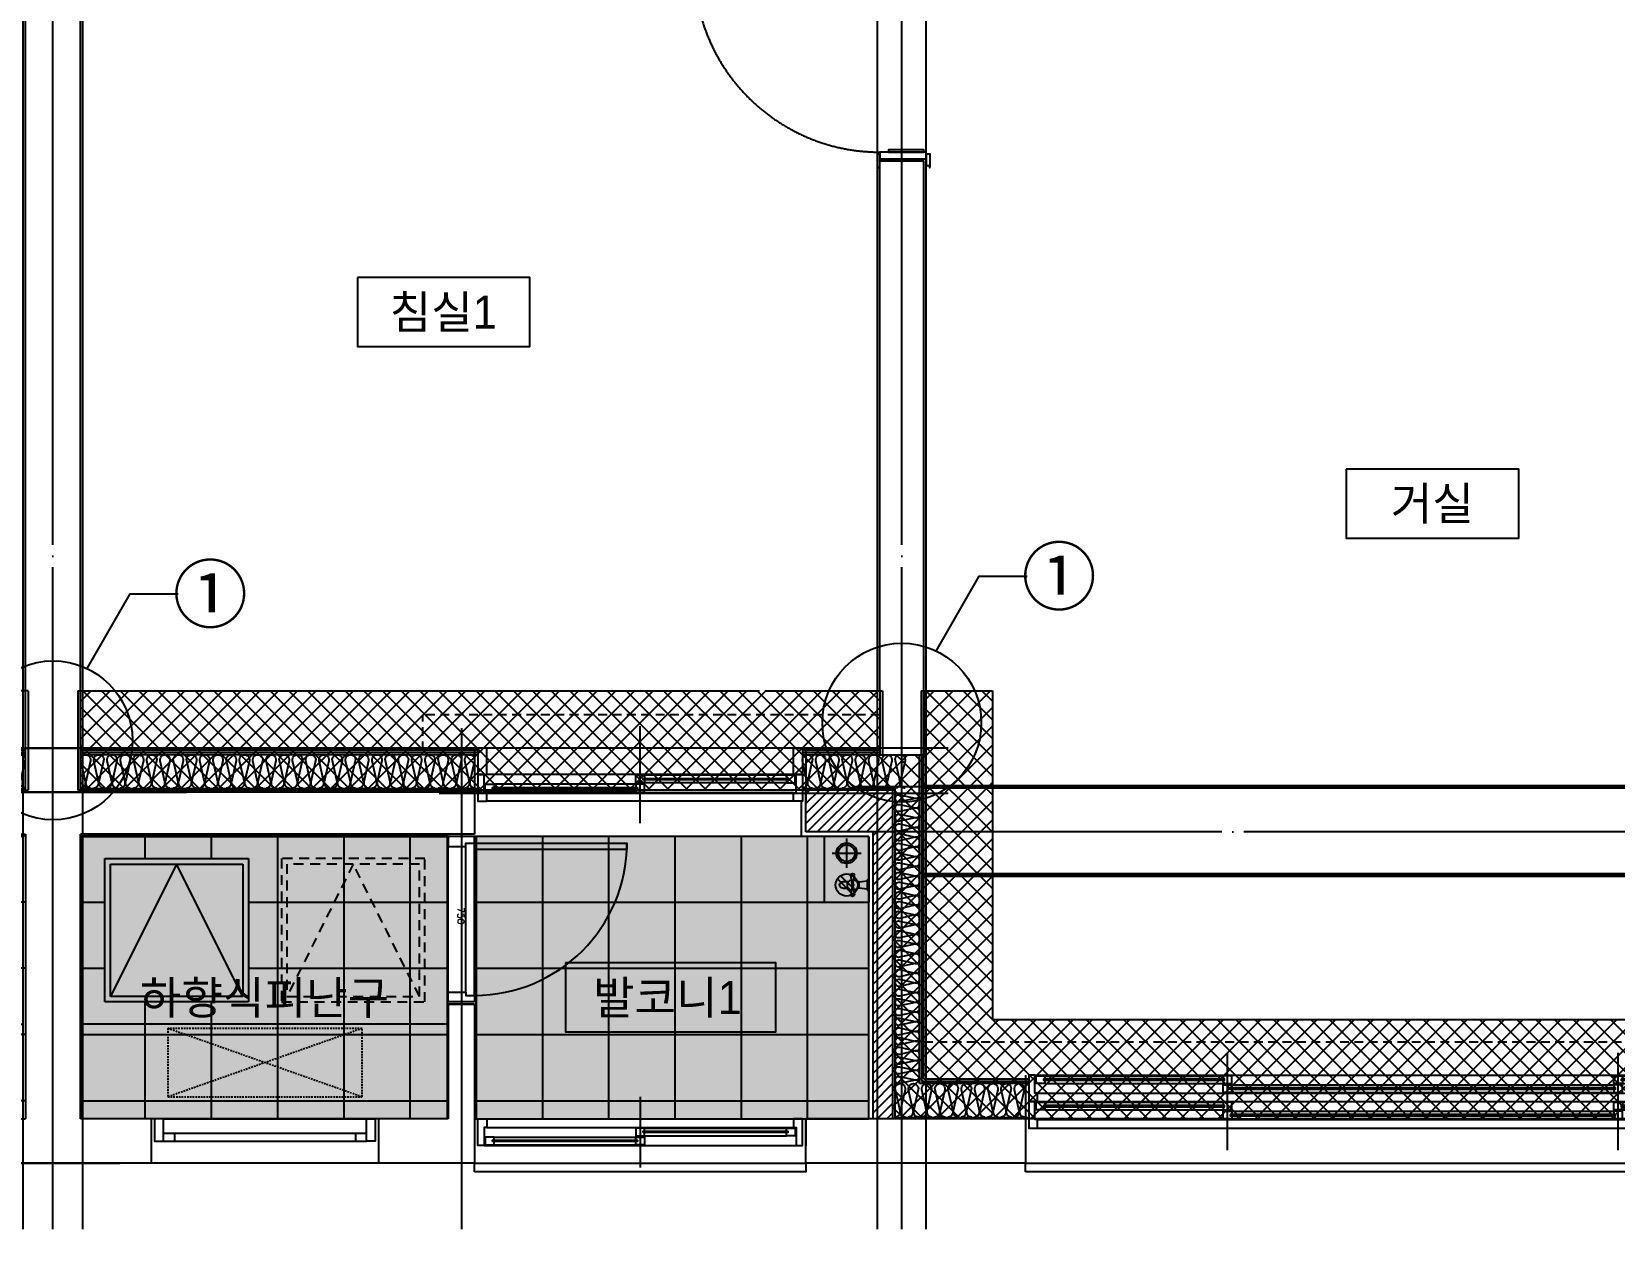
# Model space of a CAD drawing. Header units: millimetres. Extents: x -24416 to 92204, y -190080 to 23760.
# Drawn here: x 55285 to 62454, y -149682 to -144257 of the extents above; entities that cross this region are included whole.
import ezdxf
from ezdxf.enums import TextEntityAlignment as Align
from ezdxf.xclip import XClip

# ---------------------------------------------------------------- set-up
doc = ezdxf.new("R2010")
doc.units = ezdxf.units.MM
doc.header["$LTSCALE"] = 50
doc.header["$XCLIPFRAME"] = 0
for name, pattern in [('AUDIT_D_220706163347-0', [0]), ('CEN', [62, 60, -1, 0, -1]), ('H', [1.3, 0.8, -0.5]), ('HD', [2.5, 1.5, -1]), ('HID', [2.5, 1.5, -1]), ('HIDDEN', [2, 1, -1]), ('평면도(기준)$0$CENTER2', [16.25, 15, -0.5, 0.25, -0.5])]:
    doc.linetypes.add(name, pattern=pattern)
for name, color, linetype in [('A-ELE8', 8, 'Continuous'), ('A_HAT', 8, 'Continuous'), ('AA-단열-바닥-욕실', 30, 'Continuous'), ('ARDM', 7, 'Continuous'), ('CEN_CON', 1, 'CEN'), ('CEN_WALL', 12, 'CEN'), ('CONC', 2, 'Continuous'), ('dan1', 7, 'HID'), ('DOOR', 4, 'Continuous'), ('ELE3_CON', 7, 'Continuous'), ('ELE4', 4, 'Continuous'), ('ETC', 6, 'Continuous'), ('FIN', 6, 'Continuous'), ('HAT', 9, 'Continuous'), ('INS', 252, 'Continuous'), ('SINA-F-FRAME', 4, 'Continuous'), ('TEXT', 3, 'Continuous'), ('WAL', 3, 'Continuous'), ('WAL_DRY', 7, 'Continuous'), ('WIN', 4, 'Continuous'), ('X - 단위세대$0$ETC', 6, 'Continuous'), ('바닥타일', 8, 'Continuous'), ('수전', 4, 'Continuous'), ('실명', 3, 'AUDIT_D_220706163347-0'), ('실명박스', 7, 'AUDIT_D_220706163347-0'), ('커튼박스', 6, 'Continuous'), ('평면도(기준)$0$1.EC-F-DOOR', 4, 'Continuous'), ('평면도(기준)$0$1.EC-F-DOOR-F', 4, 'Continuous'), ('확장', 8, 'HIDDEN')]:
    doc.layers.add(name, color=color, linetype=linetype)
for name, color, linetype, plot in [('AA-CEN', 1, 'CEN', False), ('Def-PrintX', 147, 'Continuous', False), ('Defpoint', 135, 'Continuous', False), ('MC', 135, 'Continuous', False), ('X - 단위세대$0$0_임시', 134, 'Continuous', False)]:
    doc.layers.add(name, color=color, linetype=linetype, plot=plot)
doc.styles.add('HAUD01', font='Dotum.ttf')
doc.styles.get("Standard").update_dxf_attribs({"font": 'txt', "bigfont": 'whgtxt.shx'})
doc.styles.add('돋움', font='Dotum.ttf')

# ---------------------------------------------------------------- blocks, each defined once
blk = doc.blocks.new('WIN_1500_단창1')
at = {"layer": 'Defpoint'}
for p, q in [((-15, 240), (-15, 0)), ((1485, 240), (1485, 0))]:
    blk.add_line(p, q, dxfattribs=at)
at = {"layer": 'WIN'}
blk.add_line((735, -100), (735, 340), dxfattribs=at)
at = {"layer": 'WIN', "color": 8}
for p, q in [((40, 240), (1430, 240)), ((40, 120), (1430, 120)), ((73, 117), (715, 117)), ((73, 82), (715, 82)), ((755, 76), (1397, 76)), ((40, 38), (1430, 38)), ((755, 41), (1397, 41)), ((40, 0), (1430, 0))]:
    blk.add_line(p, q, dxfattribs=at)
at = {"layer": 'WIN'}
for points in [[(40, 240), (0, 240), (0, 120), (40, 120), (40, 240)], [(1430, 240), (1470, 240), (1470, 120), (1430, 120), (1430, 240)], [(40, 38), (28, 38), (28, 120), (0, 120), (0, 0), (40, 0), (40, 38)], [(73, 96.5), (73, 82), (33, 82), (33, 117), (73, 117), (73, 102.5)], [(66, 102.5), (66, 96.5), (722, 96.5), (722, 102.5), (66, 102.5)], [(715, 96.5), (715, 82), (755, 82), (755, 117), (715, 117), (715, 102.5)], [(755, 55.5), (755, 41), (715, 41), (715, 76), (755, 76), (755, 61.5)], [(1397, 55.5), (1397, 41), (1437, 41), (1437, 76), (1397, 76), (1397, 61.5)], [(1430, 38), (1442, 38), (1442, 120), (1470, 120), (1470, 0), (1430, 0), (1430, 38)], [(748, 61.5), (748, 55.5), (1404, 55.5), (1404, 61.5), (748, 61.5)]]:
    blk.add_lwpolyline(points, dxfattribs=at)
blk = doc.blocks.new('수전')
at = {"layer": '수전'}
for p, q in [((0, 0), (58.5, 0, 0)), ((23.4, -71.3), (-14.8, -64.6)), ((19.7, -49.8), (6.1, -63.4)), ((6.1, -63.4), (6.1, -68.2)), ((29.2, -7), (9.3, -7)), ((9.9, -7), (14.9, -42.9)), ((14.9, -42.9), (29.2, -42.9)), ((38.8, -49.8), (19.7, -49.8)), ((49.2, -7), (29.2, -7)), ((29.2, -42.9), (43.6, -42.9)), ((35.1, -71.3), (73.3, -64.6)), ((52.3, -63.4), (38.8, -49.8)), ((43.6, -42.9), (48.6, -7)), ((52.3, -68.2), (52.3, -63.4)), ((23.4, -74.6), (-14.8, -81.3)), ((6.1, -77.6), (6.1, -82.5)), ((6.1, -82.5), (19.7, -96)), ((14.5, -117.3), (14.5, -90.9)), ((19.7, -96), (38.8, -96)), ((35.1, -74.6), (73.3, -81.3)), ((38.8, -96), (52.3, -82.5)), ((44, -90.9), (44, -117.3)), ((52.3, -82.5), (52.3, -77.6))]:
    blk.add_line(p, q, dxfattribs=at)
blk.add_circle((29.2, -72.9), 5.91, dxfattribs=at)
for centre, radius, start, end in [((11.8, 6), 13.2, 207.18523, 259.41198), ((46.7, 6), 13.2, 280.58802, 332.81477), ((-14.8, -72.9), 8.37, 90, 270), ((-12.4, -49.9), 28.1, 351.51099, 14.30798), ((70.8, -49.9), 28.1, 165.69202, 188.48901), ((73.3, -72.9), 8.37, 270, 90), ((29.2, -117.3), 14.7, 180, 0)]:
    blk.add_arc(centre, radius, start, end, dxfattribs=at)
blk = doc.blocks.new('X - 단위세대$0$200207-발코니배수구')
at = {"layer": 'X - 단위세대$0$ETC', "color": 4}
for p, q in [((0, 0), (0, 200)), ((0, 200), (300, 200)), ((300, 0), (300, 200)), ((300, 0), (0, 0))]:
    blk.add_line(p, q, dxfattribs=at)
at = {"layer": 'X - 단위세대$0$ETC', "color": 1}
for p, q in [((223.7, 166.3), (223.7, 33.7)), ((290, 100), (157.4, 100))]:
    blk.add_line(p, q, dxfattribs=at)
at = {"layer": 'X - 단위세대$0$ETC', "color": 8}
for p, q in [((38.1, 72.7), (107.3, 141.9)), ((52.7, 58.1), (121.9, 127.3))]:
    blk.add_line(p, q, dxfattribs=at)
at = {"layer": 'X - 단위세대$0$ETC', "color": 4}
for centre, radius in [((80, 100), 50), ((223.7, 100), 46.3)]:
    blk.add_circle(centre, radius, dxfattribs=at)
at = {"layer": 'X - 단위세대$0$ETC', "color": 8}
blk.add_circle((223.7, 100), 37.5, dxfattribs=at)
blk = doc.blocks.new('실외기창_1000')
at = {"layer": 'WIN', "color": 8}
blk.add_line((960, 100), (40, 100), dxfattribs=at)
at = {"layer": 'WIN'}
for p, q in [((960, 36), (40, 36)), ((960, 0), (40, 0)), ((90, 36), (90, 0)), ((910, 36), (910, 0))]:
    blk.add_line(p, q, dxfattribs=at)
for points in [[(40, 100), (0, 100), (0, 0), (40, 0)], [(960, 100), (1000, 100), (1000, 0), (960, 0)]]:
    blk.add_lwpolyline(points, close=True, dxfattribs=at)
blk = doc.blocks.new('A$C24669fbc')
at = {"layer": 'Defpoint'}
blk.add_lwpolyline([(1650, 850), (0, 850), (0, 0), (1650, 0)], close=True, dxfattribs=at)
at = {"layer": 'ETC', "linetype": 'HD', "ltscale": 0.6}
for points in [[(100, 750), (750, 750), (750, 100), (100, 100)], [(125, 725), (725, 725), (725, 125), (125, 125)]]:
    blk.add_lwpolyline(points, close=True, dxfattribs=at)
blk.add_lwpolyline([(125, 125), (425, 725), (725, 125)], dxfattribs=at)
at = {"layer": 'ETC', "linetype": 'HD', "ltscale": 10}
for points in [[(1550, 750), (900, 750), (900, 100), (1550, 100)], [(1525, 725), (925, 725), (925, 125), (1525, 125)]]:
    blk.add_lwpolyline(points, close=True, dxfattribs=at)
blk.add_lwpolyline([(925, 125), (1225, 725), (1525, 125)], dxfattribs=at)
blk = doc.blocks.new('A$C8273e713')
at = {"layer": 'A-ELE8', "linetype": 'HID', "ltscale": 0.1}
for p, q in [((0, 310), (880, 0)), ((0, 0), (880, 310))]:
    blk.add_line(p, q, dxfattribs=at)
blk.add_lwpolyline([(0, 310), (880, 310), (880, 0), (0, 0)], close=True, dxfattribs=at)
blk = doc.blocks.new('WIN_이중창_3600')
at = {"layer": 'Defpoint'}
for p, q in [((-15, 240), (-15, 0)), ((3585, 240), (3585, 0))]:
    blk.add_line(p, q, dxfattribs=at)
at = {"layer": 'WIN'}
for p, q in [((900, -100), (900, 340)), ((2670, -100), (2670, 340))]:
    blk.add_line(p, q, dxfattribs=at)
at = {"layer": 'WIN', "color": 8}
for p, q in [((3542, 240), (28, 240)), ((880, 237), (73, 237)), ((3497, 237), (2690, 237)), ((3530, 158), (40, 158)), ((880, 202), (73, 202)), ((2650, 196), (920, 196)), ((2650, 161), (920, 161)), ((3497, 202), (2690, 202)), ((3530, 120), (40, 120)), ((880, 117), (73, 117)), ((880, 82), (73, 82)), ((2650, 76), (920, 76)), ((3497, 117), (2690, 117)), ((3497, 82), (2690, 82)), ((3530, 38), (40, 38)), ((3530, 0), (40, 0)), ((2650, 41), (920, 41))]:
    blk.add_line(p, q, dxfattribs=at)
at = {"layer": 'WIN'}
for points in [[(40, 158), (28, 158), (28, 240), (0, 240), (0, 120), (40, 120), (40, 158)], [(73, 216.5), (73, 202), (33, 202), (33, 237), (73, 237), (73, 222.5)], [(887, 222.5), (887, 216.5), (66, 216.5), (66, 222.5), (887, 222.5)], [(880, 216.5), (880, 202), (920, 202), (920, 237), (880, 237), (880, 222.5)], [(2690, 216.5), (2690, 202), (2650, 202), (2650, 237), (2690, 237), (2690, 222.5)], [(3504, 222.5), (3504, 216.5), (2683, 216.5), (2683, 222.5), (3504, 222.5)], [(3497, 216.5), (3497, 202), (3537, 202), (3537, 237), (3497, 237), (3497, 222.5)], [(3530, 158), (3542, 158), (3542, 240), (3570, 240), (3570, 120), (3530, 120), (3530, 158)], [(920, 175.5), (920, 161), (880, 161), (880, 196), (920, 196), (920, 181.5)], [(2657, 181.5), (2657, 175.5), (913, 175.5), (913, 181.5), (2657, 181.5)], [(2650, 175.5), (2650, 161), (2690, 161), (2690, 196), (2650, 196), (2650, 181.5)], [(40, 38), (28, 38), (28, 120), (0, 120), (0, 0), (40, 0), (40, 38)], [(73, 96.5), (73, 82), (33, 82), (33, 117), (73, 117), (73, 102.5)], [(887, 102.5), (887, 96.5), (66, 96.5), (66, 102.5), (887, 102.5)], [(880, 96.5), (880, 82), (920, 82), (920, 117), (880, 117), (880, 102.5)], [(920, 55.5), (920, 41), (880, 41), (880, 76), (920, 76), (920, 61.5)], [(2690, 96.5), (2690, 82), (2650, 82), (2650, 117), (2690, 117), (2690, 102.5)], [(2650, 55.5), (2650, 41), (2690, 41), (2690, 76), (2650, 76), (2650, 61.5)], [(3504, 102.5), (3504, 96.5), (2683, 96.5), (2683, 102.5), (3504, 102.5)], [(3497, 96.5), (3497, 82), (3537, 82), (3537, 117), (3497, 117), (3497, 102.5)], [(3530, 38), (3542, 38), (3542, 120), (3570, 120), (3570, 0), (3530, 0), (3530, 38)], [(2657, 61.5), (2657, 55.5), (913, 55.5), (913, 61.5), (2657, 61.5)]]:
    blk.add_lwpolyline(points, dxfattribs=at)
blk = doc.blocks.new('WIN_1500_단창2')
at = {"layer": 'Defpoint'}
for p, q in [((-15, 120), (-15, 0)), ((1485, 120), (1485, 0))]:
    blk.add_line(p, q, dxfattribs=at)
at = {"layer": 'WIN'}
blk.add_line((735, 220), (735, -100), dxfattribs=at)
at = {"layer": 'WIN', "color": 8}
for p, q in [((1430, 120), (40, 120)), ((1430, 82), (40, 82)), ((715, 79), (73, 79)), ((1442, 0), (28, 0)), ((715, 44), (73, 44)), ((1397, 38), (755, 38)), ((1397, 3), (755, 3))]:
    blk.add_line(p, q, dxfattribs=at)
at = {"layer": 'WIN'}
for points in [[(40, 82), (28, 82), (28, 0), (0, 0), (0, 120), (40, 120), (40, 82)], [(73, 64.5), (73, 79), (33, 79), (33, 44), (73, 44), (73, 58.5)], [(715, 64.5), (715, 79), (755, 79), (755, 44), (715, 44), (715, 58.5)], [(1430, 82), (1442, 82), (1442, 0), (1470, 0), (1470, 120), (1430, 120), (1430, 82)], [(722, 58.5), (722, 64.5), (66, 64.5), (66, 58.5), (722, 58.5)], [(755, 23.5), (755, 38), (715, 38), (715, 3), (755, 3), (755, 17.5)], [(1404, 17.5), (1404, 23.5), (748, 23.5), (748, 17.5), (1404, 17.5)], [(1397, 23.5), (1397, 38), (1437, 38), (1437, 3), (1397, 3), (1397, 17.5)]]:
    blk.add_lwpolyline(points, dxfattribs=at)
blk = doc.blocks.new('insul1')
blk.add_lwpolyline([(0, 0, 0.480617), (0.146, 0.183), (0.004, 0.817, -1.249969), (0.296, 0.817), (0.154, 0.183, 0.480617), (0.3, 0, 0.480617)], format="xyb")
blk = doc.blocks.new('SD_750')
at = {"layer": 'DOOR'}
for p, q in [((720, 120), (30, 120)), ((705, 80), (45, 80)), ((705, 0), (45, 0))]:
    blk.add_line(p, q, dxfattribs=at)
for points in [[(30, 120), (30, 810), (60, 810), (60, 120), (30, 120)], [(0, 120), (0, 0), (45, 0), (45, 80), (30, 80), (30, 120), (0, 120)], [(750, 120), (750, 0), (705, 0), (705, 80), (720, 80), (720, 120), (750, 120)]]:
    blk.add_lwpolyline(points, dxfattribs=at)
blk.add_arc((30, 120), 690, 0, 90, dxfattribs=at)
at = {"layer": 'X - 단위세대$0$0_임시'}
for p, q in [((-10, 120), (-10, 0)), ((760, 120), (760, 0))]:
    blk.add_line(p, q, dxfattribs=at)
at = {"layer": 'Def-PrintX'}
blk.add_text('750', height=30, dxfattribs=at).set_placement((360, 58.1), align=Align.MIDDLE)
blk = doc.blocks.new('A$C65D858C3')
at = {"layer": '평면도(기준)$0$1.EC-F-DOOR', "color": 8}
for points in [[(80.8, 920), (80.8, 970), (260.8, 970), (260.8, 950), (100.8, 950), (100.8, 920)], [(80.8, 863.9), (80.8, 813.9), (260.8, 813.9), (260.8, 833.9), (100.8, 833.9), (100.8, 863.9)]]:
    blk.add_lwpolyline(points, dxfattribs=at)
at = {"layer": '평면도(기준)$0$1.EC-F-DOOR'}
blk.add_lwpolyline([(840.4, 910), (0.8, 910), (0.8, 874), (840.4, 874), (840.4, 910)], dxfattribs=at)
at = {"layer": '평면도(기준)$0$1.EC-F-DOOR', "color": 8}
for points in [[(120.8, 910), (60.8, 910), (60.8, 920), (120.8, 920)], [(120.8, 874), (60.8, 874), (60.8, 864), (120.8, 864)]]:
    blk.add_lwpolyline(points, close=True, dxfattribs=at)
at = {"layer": '평면도(기준)$0$1.EC-F-DOOR', "color": 1, "linetype": '평면도(기준)$0$CENTER2', "ltscale": 6}
blk.add_arc((840.6, 910.6), 840.6, 182.49818, 269.98243, dxfattribs=at)
at = {"layer": '평면도(기준)$0$1.EC-F-DOOR-F'}
for points in [[(828.4, 980), (828.4, 920), (840.4, 920), (840.4, 980)], [(1050.4, 940), (1050.4, 910), (840.4, 910), (840.4, 940)], [(1050.4, 920), (1050.4, 940), (1050.4, 980), (1068.4, 980), (1068.4, 920)], [(1040.4, 910), (1040.4, 900), (880.4, 900), (880.4, 910)], [(1040.4, 70), (1040.4, 80), (880.4, 80), (880.4, 70)], [(828.4, 60), (828.4, 0), (840.4, 0), (840.4, 60)], [(1050.4, 40), (1050.4, 70), (840.4, 70), (840.4, 40)]]:
    blk.add_lwpolyline(points, close=True, dxfattribs=at)
blk.add_lwpolyline([(1068.4, 0), (1068.4, 60), (1050.4, 60), (1050.4, 10), (1065.4, 10), (1065.4, 0), (1068.4, 0)], dxfattribs=at)
blk = doc.blocks.new('U-131A(확장)2', base_point=(284085.3, -82263.2))
at = {"layer": 'A_HAT'}
h = blk.add_hatch(dxfattribs=at)
h.set_pattern_fill('ANSI31', color=256, scale=10, style=0)
h.paths.add_polyline_path([(288195.3, -80573.2), (287800.3, -80573.2), (287800.3, -80763.2), (288105.3, -80763.2), (288105.3, -82063.2), (288195.3, -82063.2)])
at = {"layer": '바닥타일'}
h = blk.add_hatch(dxfattribs=at)
h.set_pattern_fill('_USER', color=256, scale=300, double=1, pattern_type=0)
h.set_pattern_definition([(0, (0, 0), (0, 300), []), (90, (0, 0), (-300, 2e-14), [])])
h.paths.add_polyline_path([(285275.3, -80883.2), (285275.3, -81533.2), (284625.3, -81533.2), (284625.3, -80883.2)], flags=16)
h.paths.add_polyline_path([(284515.3, -80773.2), (284515.3, -82063.2), (286180.3, -82063.2), (286180.3, -80773.2)])
h.paths.add_polyline_path([(286300.3, -80783.2), (286300.3, -82063.2), (288085.3, -82063.2), (288085.3, -80783.2)])
at = {"layer": 'CEN_CON'}
for p, q in [((284390.3, -82563.2), (284390.3, -71628.2)), ((288235.3, -82563.2), (288235.3, -71628.2)), ((286335.3, -80583.2), (283785.3, -80583.2))]:
    blk.add_line(p, q, dxfattribs=at)
at = {"layer": 'CEN_WALL'}
for p, q in [((286240.3, -80293.2), (286240.3, -82563.2)), ((288445.3, -80588.2), (286140.3, -80588.2)), ((295885.3, -80763.2), (288025.3, -80763.2))]:
    blk.add_line(p, q, dxfattribs=at)
at = {"layer": 'CONC'}
for p, q in [((284515.3, -80123.2), (284515.3, -73168.2)), ((288135.3, -80123.2), (288135.3, -77723.2)), ((288135.3, -77723.2), (288335.3, -77723.2)), ((288335.3, -80123.2), (288335.3, -77723.2)), ((284502.3, -80123.2), (284502.3, -80573.2)), ((284502.3, -80123.2), (284515.3, -80123.2)), ((288135.3, -80123.2), (288148.3, -80123.2)), ((288148.3, -80123.2), (288148.3, -80413.2)), ((288322.3, -80123.2), (288322.3, -80413.2)), ((288322.3, -80123.2), (288335.3, -80123.2)), ((288148.3, -80413.2), (288322.3, -80413.2)), ((286300.3, -80573.2), (284502.3, -80573.2)), ((286300.3, -80573.2), (286300.3, -80773.2)), ((286300.3, -80773.2), (284515.3, -80773.2)), ((284515.3, -80773.2), (284515.3, -82063.2)), ((286180.3, -81543.2), (286180.3, -82063.2)), ((286180.3, -81543.2), (286300.3, -81543.2)), ((286300.3, -81543.2), (286300.3, -82263.2)), ((284835.3, -82063.2), (284515.3, -82063.2)), ((284835.3, -82063.2), (284835.3, -82263.2)), ((286180.3, -82063.2), (285865.3, -82063.2)), ((285865.3, -82063.2), (285865.3, -82263.2)), ((288795.3, -82063.2), (287800.3, -82063.2)), ((287800.3, -82263.2), (287800.3, -82063.2)), ((288795.3, -82063.2), (288795.3, -82263.2)), ((284835.3, -82263.2), (284085.3, -82263.2)), ((286300.3, -82263.2), (285865.3, -82263.2)), ((288795.3, -82263.2), (287800.3, -82263.2))]:
    blk.add_line(p, q, dxfattribs=at)
at = {"layer": 'dan1'}
blk.add_line((284515.3, -80123.2), (288135.3, -80123.2), dxfattribs=at)
blk.add_lwpolyline([(288335.3, -80123.2), (288645.3, -80123.2), (288645.3, -81613.2), (295505.3, -81613.2), (295505.3, -77978.2), (299595.3, -77978.2), (299595.3, -81613.2), (309255.3, -81613.2), (309255.3, -73508.2), (308590.3, -73508.2), (308590.3, -72578.2), (305795.3, -72578.2), (305795.4, -75688.2), (305485.3, -75688.2)], dxfattribs=at)
at = {"layer": 'ELE3_CON'}
for p, q in [((285865.3, -82263.2), (284835.3, -82263.2)), ((286300.3, -82263.2), (287800.3, -82263.2)), ((288795.3, -82263.2), (292395.3, -82263.2))]:
    blk.add_line(p, q, dxfattribs=at)
at = {"layer": 'ELE4'}
blk.add_line((287780.3, -80783.2), (286300.3, -80783.2), dxfattribs=at)
at = {"layer": 'FIN'}
for p, q in [((287780.3, -80783.2), (287780.3, -80623.2)), ((288085.3, -80783.2), (287780.3, -80783.2)), ((288085.3, -82063.2), (288085.3, -80783.2))]:
    blk.add_line(p, q, dxfattribs=at)
at = {"layer": 'INS'}
for p, q in [((284515.3, -80573.2), (284515.3, -80123.2)), ((288135.3, -80123.2), (288135.3, -80413.2)), ((288335.3, -80123.2), (288335.3, -80413.2)), ((286315.3, -80413.2), (284515.3, -80413.2)), ((288135.3, -80413.2), (287785.3, -80413.2)), ((288135.3, -80413.2), (288148.3, -80413.2)), ((288315.3, -81903.2), (288315.3, -80413.2)), ((288335.3, -80413.2), (288322.3, -80413.2)), ((286315.3, -80568.2), (284515.3, -80568.2)), ((288205.3, -80568.2), (287785.3, -80568.2)), ((288205.3, -82058.2), (288205.3, -80568.2)), ((288810.3, -81903.2), (288315.3, -81903.2)), ((288810.3, -82058.2), (288205.3, -82058.2))]:
    blk.add_line(p, q, dxfattribs=at)
at = {"layer": 'MC'}
for p, q in [((284525.3, -82563.2), (284525.3, -71628.2)), ((288345.3, -82563.2), (288345.3, -71628.2)), ((288125.3, -82563.2), (288125.3, -76533.2)), ((288445.3, -80383.2), (283785.3, -80383.2)), ((295885.3, -80558.2), (288025.3, -80558.2))]:
    blk.add_line(p, q, dxfattribs=at)
at = {"layer": 'WAL'}
for p, q in [((288195.3, -80573.2), (287800.3, -80573.2)), ((287800.3, -80763.2), (287800.3, -80573.2)), ((288195.3, -82063.2), (288195.3, -80573.2)), ((288105.3, -80763.2), (287800.3, -80763.2)), ((288105.3, -82063.2), (288105.3, -80763.2)), ((286200.3, -81543.2), (286285.3, -81543.2))]:
    blk.add_line(p, q, dxfattribs=at)
at = {"layer": 'WAL_DRY'}
for p, q in [((286315.3, -80393.2), (284515.3, -80393.2)), ((286315.3, -80403.2), (284515.3, -80403.2)), ((288135.3, -80393.2), (287785.3, -80393.2)), ((288135.3, -80403.2), (287785.3, -80403.2)), ((288325.3, -81893.2), (288325.3, -80413.2)), ((288335.3, -81883.2), (288335.3, -80413.2)), ((288810.3, -81893.2), (288325.3, -81893.2)), ((288810.3, -81883.2), (288335.3, -81883.2))]:
    blk.add_line(p, q, dxfattribs=at)
at = {"layer": 'X - 단위세대$0$ETC'}
for points in [[(286300.3, -82303.2), (286300.3, -82263.2), (287800.3, -82263.2), (287800.3, -82303.2), (286300.3, -82303.2)], [(288795.3, -82303.2), (288795.3, -82263.2), (292395.3, -82263.2), (292395.3, -82303.2), (288795.3, -82303.2)]]:
    blk.add_lwpolyline(points, dxfattribs=at)
at = {"layer": '커튼박스', "linetype": 'H'}
for p, q in [((288135.3, -80233.2), (286065.3, -80233.2)), ((286065.3, -80393.2), (286065.3, -80233.2)), ((288335.3, -81714.2), (295775.3, -81714.2))]:
    blk.add_line(p, q, dxfattribs=at)
at = {"layer": '확장', "ltscale": 0.5, "const_width": 20, "flags": 128}
for points in [[(288335.3, -80558.2), (295765.3, -80558.2)], [(288335.3, -80958.2), (295765.3, -80958.2)]]:
    blk.add_lwpolyline(points, dxfattribs=at)
at = {"ltscale": 100, "rotation": 90}
blk.add_blockref('X - 단위세대$0$200207-발코니배수구', (288085.3, -81083.2), dxfattribs=at)
at = {"xscale": -1}
blk.add_blockref('실외기창_1000', (285850.3, -82163.2), dxfattribs=at)
at = {"layer": 'A-ELE8', "linetype": 'HID', "ltscale": 0.1, "xscale": -1}
blk.add_blockref('A$C8273e713', (285790.3, -81963.2), dxfattribs=at)
at = {"layer": 'DOOR', "rotation": 270}
blk.add_blockref('SD_750', (286180.3, -80783.2), dxfattribs=at)
at = {"layer": 'ETC', "linetype": 'HD', "ltscale": 10, "xscale": -1}
blk.add_blockref('A$C24669fbc', (286175.3, -81633.2), dxfattribs=at)
at = {"layer": 'INS', "xscale": 150, "yscale": 150, "zscale": 150, "row_count": 1, "row_spacing": 0, "column_spacing": 60}
for p, column_count in [((284515.3, -80563.2), 30), ((287785.3, -80563.2), 8), ((288205.3, -82053.2), 10)]:
    blk.add_blockref('insul1', p, dxfattribs=dict(at, column_count=column_count))
at = {"layer": 'INS', "xscale": 110.0000000000002, "yscale": 110.0000000000002, "zscale": 110.0000000000002, "rotation": 90, "row_count": 1, "column_count": 30, "row_spacing": -1.577721810442024e-30, "column_spacing": 44.00000000000005}
blk.add_blockref('insul1', (288315.3, -81903.2), dxfattribs=at)
at = {"layer": 'SINA-F-FRAME'}
blk.add_blockref('A$C65D858C3', (287295, -77753.2), dxfattribs=at)
at = {"layer": 'WIN', "xscale": -1}
for name, p in [('WIN_1500_단창1', (287785.3, -80623.2)), ('WIN_이중창_3600', (292380.3, -82104.2)), ('WIN_1500_단창2', (287785.3, -82183.2))]:
    blk.add_blockref(name, p, dxfattribs=at)
at = {"layer": '수전', "xscale": -1, "rotation": 270}
blk.add_blockref('수전', (288085.3, -81032.4), dxfattribs=at)
blk = doc.blocks.new('A$C415C5DAF')
at = {"layer": '실명박스'}
for points in [[(44275.2, -163747.1), (44275.2, -164059.6), (45056.8, -164059.6), (45056.8, -163747.1)], [(48754.9, -164615.7), (48754.9, -164928.2), (49536.6, -164928.2), (49536.6, -164615.7)], [(45218, -166852.9), (45218, -167165.4), (46170.5, -167165.4), (46170.5, -166852.9)]]:
    blk.add_lwpolyline(points, close=True, dxfattribs=at)
at = {"layer": '실명', "style": 'HAUD01'}
for s, p in [('침실1', (44664.6, -163901.1)), ('거실', (49144.4, -164769.7)), ('하향식피난구', (43854.5, -167008.1)), ('발코니1', (45679.6, -167008.1))]:
    blk.add_text(s, height=150, dxfattribs=at).set_placement(p, align=Align.MIDDLE)
blk = doc.blocks.new('A$C1CAF0AFA')
at = {"layer": 'ETC'}
h = blk.add_hatch(dxfattribs=at)
h.set_pattern_fill('CROSS', color=256, scale=10, angle=45)
h.set_pattern_definition([(45, (110765.9, 5940), (7e-15, 89.802561), [31.75, -95.25]), (135, (110788.35, 5940), (-89.802561, 7e-15), [31.75, -95.25])])
h.paths.add_polyline_path([(57296.9, -172942.4), (59076.9, -172942.4), (59076.9, -171662.4), (57296.9, -171662.4)])
h.paths.add_polyline_path([(57166.9, -172942.4), (55506.9, -172942.4), (55506.9, -171652.4), (57166.9, -171652.4)])
h.paths.add_polyline_path([(57556.9, -163007.4), (59496.9, -163007.4), (59496.9, -163892.4), (59946.9, -163892.4), (59946.9, -164812.4), (57556.9, -164812.4)])
at = {"layer": 'HAT'}
h = blk.add_hatch(dxfattribs=at)
h.set_pattern_fill('_USER', color=5, scale=60, angle=45, double=1, pattern_type=0)
h.set_pattern_definition([(45, (0, 5940), (-42.426407, 42.426407), []), (135, (0, 5940), (-42.426407, -42.426407), [])])
h.paths.add_polyline_path([(69886.9, -166567.4), (69886.9, -166117.4), (67816.9, -166117.4), (67816.9, -165967.4), (66416.9, -165967.4), (66416.9, -166117.4), (63686.9, -166117.4), (63686.9, -163007.4), (59946.9, -163007.4), (59946.9, -165012.4), (57446.9, -165012.4), (57446.9, -163597.4), (55506.9, -163597.4), (55506.9, -164047.4), (56996.9, -164047.4), (56996.9, -165462.4), (59126.9, -165462.4), (59126.9, -165172.4), (59326.9, -165172.4), (59326.9, -165462.4), (60396.9, -165462.4), (60396.9, -163457.4), (63236.9, -163457.4), (63236.9, -166567.4), (63546.9, -166567.4), (63546.9, -166244.9), (63746.9, -166244.9), (63746.9, -166567.4)], flags=17)
h.paths.add_polyline_path([(66496.9, -168857.4), (70586.9, -168857.4), (70586.9, -172492.4), (80246.9, -172492.4), (80246.9, -164387.4), (79581.9, -164387.4), (79581.9, -163457.4), (76786.9, -163457.4), (76786.9, -166567.4), (76476.9, -166567.4), (76476.9, -166244.9), (76276.9, -166244.9), (76276.9, -166567.4), (70136.9, -166567.4), (70136.9, -166117.6), (76336.9, -166117.4), (76336.9, -163007.4), (80076.9, -163007.4), (80076.9, -163872.4), (80696.9, -163872.4), (80696.9, -172942.4), (70136.9, -172942.4), (70136.9, -169307.4), (66946.9, -169307.4), (66946.9, -172942.4), (59186.9, -172942.4), (59186.9, -171452.4), (55506.9, -171452.4), (55506.9, -171002.4), (59126.9, -171002.4), (59126.9, -171292.4), (59326.9, -171292.4), (59326.9, -171002.4), (59636.9, -171002.4), (59636.9, -172492.4), (66496.9, -172492.4)])
at = {"layer": 'AA-CEN', "color": 4}
blk.add_lwpolyline([(70136.9, -169307.4), (66946.9, -169307.4), (66946.9, -172942.4), (59186.9, -172942.4), (59186.9, -171452.4), (55506.9, -171452.4), (55506.9, -171002.4), (59126.9, -171002.4), (59126.9, -171292.4), (59326.9, -171292.4), (59326.9, -171002.4), (59636.9, -171002.4), (59636.9, -172492.4), (66496.9, -172492.4), (66496.9, -168857.4), (70586.9, -168857.4)], dxfattribs=at)
at = {"layer": 'AA-CEN'}
for points in [[(57166.9, -172942.4), (55506.9, -172942.4), (55506.9, -171652.4), (57166.9, -171652.4)], [(57296.9, -172942.4), (59076.9, -172942.4), (59076.9, -171662.4), (57296.9, -171662.4)]]:
    blk.add_lwpolyline(points, close=True, dxfattribs=at)
blk = doc.blocks.new('A$C45F312F6')
at = {"layer": 'ARDM', "color": 3}
for points in [[(59381.8, -170822.5), (59576.7, -170484.1), (59794.2, -170484.1)], [(55536.8, -170902.5), (55731.7, -170564.1), (55949.2, -170564.1)]]:
    blk.add_lwpolyline(points, dxfattribs=at)
for centre in [(59226.9, -171147.4), (55381.9, -171227.4)]:
    blk.add_circle(centre, 360, dxfattribs=at)
at = {"layer": 'TEXT', "style": '돋움'}
for p in [(59939.3, -170610.9), (56094.3, -170690.9)]:
    blk.add_text('①', height=250, dxfattribs=at).set_placement(p, align=Align.CENTER)

msp = doc.modelspace()

# ---------------------------------------------------------------- block references
msp.add_blockref('A$C45F312F6', (0, 23760))
ref = msp.add_blockref('U-131A(확장)2', (55686.9, -149382.4), dxfattribs=dict(xscale=-1))
XClip(ref).set_block_clipping_path([(254525.3468844854, -82563.1562753955), (286041.4119379289, -68838.1562753955)])
ref = msp.add_blockref('U-131A(확장)2', (55076.9, -149382.4))
XClip(ref).set_block_clipping_path([(282739.2818310418, -82563.1562753955), (314255.3468844853, -68838.1562753955)])
at = {"layer": 'AA-단열-바닥-욕실'}
msp.add_blockref('A$C1CAF0AFA', (0, 23760), dxfattribs=at)
at = {"layer": '실명박스'}
msp.add_blockref('A$C415C5DAF', (12485.4, 18377.1), dxfattribs=at)

doc.saveas('drawing.dxf')
